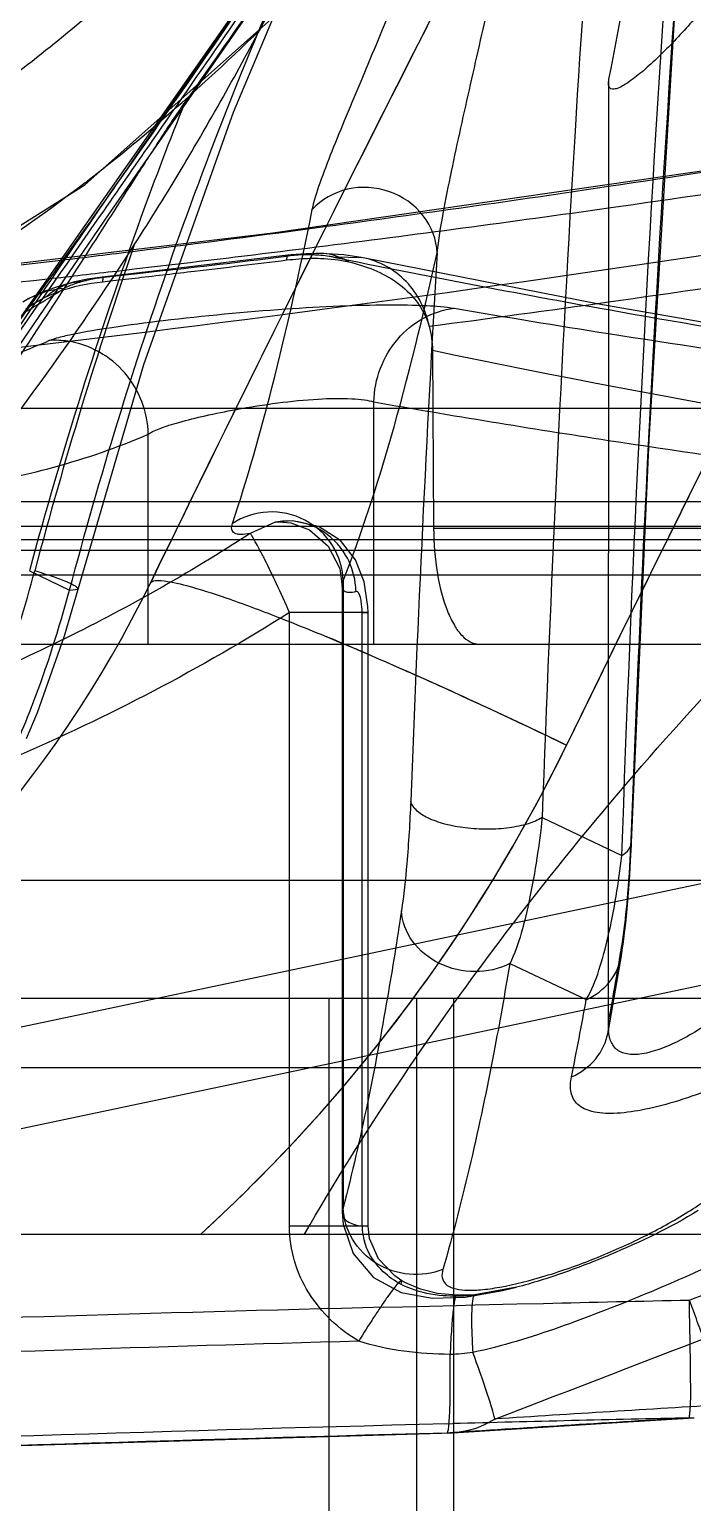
# Model space of a CAD drawing. Header units: millimetres. Extents: x 29875 to 31218, y -21313 to -20364.
# Drawn here: x 30578.4 to 30581.26, y -21044.39 to -21038.03 of the extents above; entities that cross this region are included whole.
import ezdxf

# ---------------------------------------------------------------- set-up
doc = ezdxf.new("R2010")
doc.units = ezdxf.units.MM
doc.header["$LTSCALE"] = 8
doc.layers.add('Cav-cor', color=30, linetype='Continuous')
doc.layers.add('WT', color=4, linetype='Continuous')

# ---------------------------------------------------------------- blocks, each defined once
blk = doc.blocks.new('20160903.150408')
at = {"layer": 'Cav-cor', "color": 241}
for p, q in [((-49.1856, 32.5347), (-48.2475, 33.3692)), ((-46.922, 28.8955), (-46.9199, 32.9915)), ((-46.922, 32.9731), (-46.9199, 32.9915)), ((-48.3077, 32.2299), (-48.3045, 32.2271)), ((-48.1644, 32.2379), (-48.1645, 32.2379)), ((-47.9818, 32.2192), (-48.1107, 32.2221)), ((-48.9573, 32.1503), (-49.0645, 32.1382)), ((-49.0474, 32.1621), (-48.96, 32.1722)), ((-48.96, 32.1722), (-48.8083, 32.19)), ((-48.8362, 32.1642), (-48.9573, 32.1503)), ((-49.2389, 32.1126), (-49.2388, 32.1126)), ((-49.2388, 32.1126), (-49.1777, 32.1213)), ((-49.1073, 32.1158), (-49.0774, 32.1192)), ((-49.103, 32.1364), (-49.1003, 32.1342)), ((-49.0645, 32.1382), (-49.1003, 32.1342)), ((-49.0774, 32.1192), (-48.955, 32.1332)), ((-47.683, 31.8194), (-47.6779, 31.0511)), ((-47.9361, 30.55), (-47.9361, 31.5964)), ((-54.5323, 31.57), (-24.0663, 31.57)), ((-48.9114, 30.55), (-48.9114, 31.4563)), ((-50.3981, 31.1656), (-44.977, 31.1656)), ((-48.363, 31.0761), (-48.4703, 31.028)), ((-48.3617, 31.0764), (-48.363, 31.0761)), ((-53.955, 31.06), (-23.5564, 31.06)), ((-47.6779, 31.0511), (-46.922, 31.0511)), ((-46.922, 31.0511), (-46.0682, 31.0511)), ((-12.8688, 31), (-51.216, 31)), ((-44.978, 30.9544), (-50.3977, 30.9544)), ((-47.9775, 30.819), (-48.0159, 30.9143)), ((-40.1858, 30.8478), (-54.142, 30.8478)), ((-40.1858, 30.8478), (-53.7046, 28)), ((-49.4245, 30.8666), (-49.2512, 30.783)), ((-48.0725, 30.7991), (-48.0684, 30.8226)), ((-48.0684, 30.8226), (-48.0684, 28.1136)), ((-47.9618, 30.7123), (-47.9775, 30.819)), ((-49.2512, 30.783), (-49.2147, 30.7875)), ((-48.0725, 30.8042), (-48.0725, 28.0929)), ((-47.9612, 30.6858), (-47.9618, 30.7123)), ((-39.1599, 30.6249), (-51.6206, 28)), ((-48.3004, 28.0334), (-48.3004, 30.6858)), ((-47.9613, 30.6858), (-48.3004, 30.6858)), ((-47.9869, 28.0334), (-47.9869, 30.6858)), ((-47.9869, 30.6858), (-47.9612, 30.6858)), ((-47.9612, 28.0334), (-47.9612, 30.6858)), ((-51.9769, 30.55), (-26.1409, 30.55)), ((-46.9251, 30.4782), (-47.1033, 30.113)), ((-47.2085, 29.8006), (-46.8645, 29.6355)), ((-46.8229, 29.6916), (-46.8239, 29.7031)), ((-51.4135, 29.53), (-23.5564, 29.53)), ((-46.8662, 29.2029), (-46.8635, 29.2521)), ((-47.3489, 29.1686), (-47.0182, 29.0132)), ((-51.9005, 29.02), (-24.0663, 29.02)), ((-48.1294, 25.7643), (-48.1294, 29.02)), ((-47.7503, 26.2468), (-47.7503, 29.02)), ((-47.5904, 26.1466), (-47.5904, 29.02)), ((-46.922, 28.8938), (-46.9199, 28.9268)), ((-46.9226, 28.8794), (-46.9238, 28.8715)), ((-46.922, 28.8932), (-46.9226, 28.8794)), ((-50.9065, 28.7193), (-39.7871, 28.7193)), ((-48.0684, 28.1136), (-48.0725, 28.0929)), ((-48.0725, 28.0929), (-48.0725, 28.0926)), ((-47.9612, 28.0334), (-48.3004, 28.0334)), ((-47.9551, 27.9804), (-47.9612, 28.0334)), ((-54.9359, 28), (-18.4745, 28)), ((-47.9162, 27.8922), (-47.9551, 27.9804)), ((-47.8174, 27.7822), (-47.8157, 27.7979)), ((-47.3196, 27.77), (-47.4995, 27.7379)), ((-47.3194, 27.77), (-47.3196, 27.77)), ((-47.5786, 27.7353), (-47.6606, 27.7432)), ((-47.4995, 27.7379), (-47.5793, 27.7354)), ((-47.5762, 27.7313), (-47.5793, 27.7353)), ((-47.4959, 27.7364), (-47.4995, 27.7379)), ((-47.4985, 27.6934), (-47.3179, 27.6977)), ((-47.3179, 27.6977), (-47.2023, 27.7005)), ((-47.8923, 27.6836), (-47.813, 27.6856)), ((-47.813, 27.6856), (-47.5784, 27.6915)), ((-47.5784, 27.6915), (-47.4985, 27.6934)), ((-46.5706, 27.2054), (-46.5523, 27.2056)), ((-47.6209, 27.1801), (-47.5955, 27.1807)), ((-47.6207, 27.1402), (-47.6197, 27.1398)), ((-47.5948, 27.1418), (-47.6206, 27.1401)), ((-47.6197, 27.1397), (-47.5947, 27.1408))]:
    blk.add_line(p, q, dxfattribs=at)
for points in [[(-49.0823, 32.405), (-48.2811, 33.5596), (-47.3806, 34.8155), (-46.3501, 36.1856), (-45.1927, 37.586)], [(-46.8229, 29.6916), (-46.746, 31.432), (-46.6374, 33.2512), (-46.5043, 34.9321), (-46.3609, 36.3255)], [(-32.9167, 35.3697), (-35.292, 34.8243), (-37.6171, 34.3042), (-39.8877, 33.8176), (-42.0993, 33.3706), (-44.2494, 32.9688), (-46.3401, 32.619), (-48.373, 32.3258), (-50.3511, 32.0895), (-52.2707, 31.9069), (-54.1209, 31.7684), (-55.8798, 31.6643), (-57.4969, 31.5885), (-58.9367, 31.5359)], [(-49.2147, 30.7875), (-48.9305, 31.7578), (-48.5425, 32.8485), (-48.212, 33.6359)], [(-48.5293, 33.2938), (-49.4684, 31.9542), (-50.4007, 30.7491)], [(-51.2856, 31.4604), (-50.1919, 31.9018), (-49.1856, 32.5347)], [(-50.8743, 29.77), (-50.4313, 30.4295), (-49.0823, 32.405)], [(-48.3077, 32.2299), (-48.8995, 32.1596), (-49.1101, 32.1356)], [(-48.1644, 32.2379), (-48.1721, 32.2381), (-48.2295, 32.2368), (-48.2935, 32.2315), (-48.3077, 32.2299)], [(-47.9818, 32.2192), (-48.0665, 32.2319), (-48.1645, 32.2379)], [(-44.7901, 31.6647), (-45.8556, 31.8259), (-46.9642, 32.0188), (-47.9817, 32.2192)], [(-49.2388, 32.1126), (-49.2952, 32.0966), (-49.3623, 32.0731), (-49.4295, 32.0414), (-49.4528, 32.0276)], [(-49.1101, 32.1356), (-49.174, 32.1264), (-49.2299, 32.1149), (-49.2389, 32.1126)], [(-48.1746, 31.0579), (-48.2881, 31.0829), (-48.3631, 31.0765)], [(-48.3617, 31.0764), (-48.3463, 31.0778), (-48.2955, 31.0735), (-48.2144, 31.0428), (-48.1333, 30.9726), (-48.0836, 30.8762), (-48.0725, 30.7989)], [(-48.0159, 30.9143), (-48.0807, 30.9968), (-48.1746, 31.0579)], [(-49.4366, 30.1411), (-49.3892, 30.2545), (-49.2727, 30.5852), (-49.2147, 30.7875)], [(-46.8663, 29.2025), (-46.8625, 29.2269), (-46.8575, 29.2627), (-46.8526, 29.3017), (-46.8478, 29.344), (-46.8431, 29.39), (-46.8386, 29.4397), (-46.8342, 29.4933), (-46.8301, 29.5512), (-46.8264, 29.6141), (-46.8232, 29.6827), (-46.8229, 29.6916)], [(-46.9238, 28.8715), (-46.9088, 28.9539), (-46.88, 29.1206), (-46.8663, 29.203)], [(-48.0725, 28.0929), (-48.0691, 28.0426), (-48.0262, 27.9153), (-47.9381, 27.8122), (-47.8185, 27.7475), (-47.6847, 27.7225), (-47.5413, 27.7275), (-47.3798, 27.7555), (-47.3194, 27.77)], [(-47.8157, 27.7979), (-47.8461, 27.8187), (-47.9162, 27.8922)], [(-47.6606, 27.7432), (-47.7348, 27.7612), (-47.8024, 27.7901), (-47.8157, 27.7978)], [(-47.5945, 27.1409), (-46.862, 27.187), (-46.5522, 27.2056)], [(-63.4206, 26.153), (-62.732, 26.27), (-61.8196, 26.3934), (-60.6812, 26.514), (-59.2704, 26.6304), (-57.5769, 26.7392), (-55.6836, 26.838), (-53.6956, 26.928), (-51.6549, 27.0102), (-49.5625, 27.0835), (-47.5945, 27.1409)]]:
    blk.add_lwpolyline(points, dxfattribs=at)
for centre, radius, start, end in [((85.2119, -34.3589), 149.1105, 153.050414, 154.082682), ((-54.9117, 39.8406), 9.2779, 310.53772, 314.34861), ((-53.9765, 38.7541), 7.8444, 307.65624, 310.50498), ((-60.386, 122.7701), 91.2409, 278.485995, 279.028405), ((-59.587, 122.1654), 90.62, 278.034051, 278.579592), ((-59.5974, 117.4725), 85.8849, 277.666945, 278.487192), ((-58.9006, 117.2811), 85.6877, 277.185001, 278.036048), ((-59.1167, 113.9257), 82.3057, 277.082754, 277.664724), ((-30.0276, 25.7228), 20.045, 160.92025, 165.13239), ((-58.8885, 112.105), 80.4707, 276.851931, 277.081393), ((-58.3622, 114.9425), 83.3247, 276.564627, 276.932817), ((-58.4238, 113.5371), 81.9134, 276.741279, 277.181642), ((-48.2574, 30.9494), 1.2833, 87.47335, 88.43769), ((-48.1708, 32.0059), 0.2321, 88.43331, 102.77061), ((-37.9233, 82.3485), 51.1512, 258.51199, 259.86754), ((68.0142, 25.4834), 115.8741, 176.657135, 177.830364), ((-58.9557, 112.7763), 81.1453, 275.419362, 276.842445), ((-58.2372, 111.9627), 80.328, 276.355561, 276.569221), ((-58.4407, 114.5914), 83.002, 276.56226, 276.731749), ((-58.3687, 113.9822), 82.3886, 276.731645, 277.011088), ((84.8365, -33.9863), 146.6861, 153.182116, 153.929738), ((-59.1528, 118.8794), 87.7077, 278.016332, 278.579698), ((-58.3701, 113.2658), 81.6378, 274.943752, 276.347015), ((-49.2477, 31.7025), 0.3844, 113.51185, 122.23694), ((-50.9012, 34.5953), 2.9895, 299.27187, 302.93628), ((-49.2445, 31.6939), 0.3935, 94.55623, 113.44417), ((-58.6838, 115.553), 84.3484, 277.48395, 278.015968), ((-38.6724, 84.3028), 53.0563, 260.32534, 261.05496), ((-37.749, 83.3303), 52.1483, 259.8688, 260.82033), ((-50.4986, 34.5138), 2.8944, 287.84823, 293.6499), ((-49.3185, 31.4674), 0.3954, 81.35437, 92.74772), ((-38.3882, 86.1199), 54.8955, 261.05683, 261.95785), ((-37.5085, 80.8499), 50.075, 258.27674, 262.01238), ((-39.2443, 81.4869), 50.6421, 260.11721, 261.27989), ((-38.8647, 83.9639), 53.148, 261.28029, 262.21032), ((-48.308, 30.8139), 0.2679, 92.7349, 101.56738), ((-53.3984, 33), 5, 270, 334.06595), ((-48.3309, 30.7691), 0.3178, 1.35847, 8.11591), ((-53.3735, 17.953), 13.67, 67.01467, 67.48521), ((-54.0916, 16.2551), 15.5135, 66.76136, 67.02161), ((-53.3884, 33.1681), 6.9883, 312.30762, 334.07567), ((-53.4054, 33.1785), 7.0081, 321.05986, 334.06008), ((-48.4395, 29.5095), 1.5968, 350.72282, 352.22322), ((-63.0817, 31.9007), 16.433, 350.54991, 350.72471), ((-63.8171, 32.0238), 17.1786, 350.15776, 350.54779), ((-62.6022, 31.8083), 15.9448, 349.58843, 350.17438), ((-60.7958, 31.4766), 13.9961, 348.4688, 349.8628), ((-47.1654, 28.9162), 0.2457, 349.58243, 2.48699), ((-53.4039, 33.1835), 7.0101, 312.31679, 321.02039), ((-47.7368, 28.0386), 0.2501, 181.18649, 188.95789), ((-47.7279, 28.0399), 0.2591, 188.94179, 195.85743), ((-117.4016, 210.348), 196.0647, 290.914049, 291.546135), ((-105.5559, 190.5173), 173.1581, 289.915527, 290.190652), ((-37.6415, -366.7545), 394.5714, 91.488689, 92.3419), ((-35.142, -162.3836), 189.981, 93.402133, 93.703324), ((-38.8766, -314.3291), 341.6211, 91.290021, 91.462464), ((-35.6968, -156.46), 183.9869, 93.387278, 93.707764), ((-36.7847, -378.0762), 405.4011, 91.531675, 92.608729), ((-37.5295, -350.5852), 377.86, 91.530313, 92.675717)]:
    blk.add_arc(centre, radius, start, end, dxfattribs=at)
for points, knots in [([(-51.1452, 31.9274), (-50.8562, 32.3967), (-50.2176, 33.3144), (-49.1377, 34.6312), (-48.17, 35.7168), (-47.3696, 36.6093), (-46.7505, 37.3006), (-46.1248, 38.0082), (-45.4885, 38.7232), (-44.8337, 39.432), (-44.1593, 40.1274), (-43.4708, 40.8103), (-42.5378, 41.7046), (-41.8232, 42.3592), (-41.3421, 42.79)], [0, 0, 0, 0, 0.112766, 0.228318, 0.348288, 0.410299, 0.473623, 0.53815, 0.603564, 0.66946, 0.735571, 0.801749, 0.867866, 1, 1, 1, 1]), ([(-41.2867, 42.253), (-41.7444, 41.8131), (-42.6684, 40.9404), (-43.8174, 39.843), (-44.7209, 38.9498), (-45.3847, 38.2734), (-46.0359, 37.5979), (-46.8812, 36.7177), (-47.9036, 35.6484), (-49.0774, 34.3884), (-50.1561, 33.125), (-50.7965, 32.2429), (-51.0864, 31.7908)], [0, 0, 0, 0, 0.132639, 0.265572, 0.331967, 0.398087, 0.463567, 0.528016, 0.653064, 0.772682, 0.887796, 1, 1, 1, 1]), ([(-40.4325, 42.0261), (-41.0608, 41.0764), (-43.4875, 37.2219), (-45.61, 33.1836), (-47.1033, 30.113)], [0, 0, 0, 0, 0.250102, 1, 1, 1, 1]), ([(-50.8532, 29.8896), (-50.76, 30.0336), (-50.5659, 30.3216), (-50.1591, 30.9119), (-49.6307, 31.6846), (-48.9736, 32.6474), (-48.2826, 33.6415), (-47.5618, 34.6507), (-46.8152, 35.6628), (-46.0415, 36.6658), (-45.4981, 37.3154), (-45.2156, 37.6311)], [0, 0, 0, 0, 0.053685, 0.1087, 0.224461, 0.346758, 0.473627, 0.603472, 0.735001, 0.867363, 1, 1, 1, 1]), ([(-46.9199, 32.9915), (-46.8238, 33.4823), (-46.6463, 34.5385), (-46.4963, 35.5988), (-46.419, 36.1642)], [0, 0, 0, 0, 0.467037, 1, 1, 1, 1]), ([(-68.388, 30.7874), (-68.3793, 30.7956), (-68.3505, 30.8093), (-68.2958, 30.8265), (-68.2176, 30.8441), (-68.1167, 30.862), (-67.9928, 30.8799), (-67.7822, 30.9054), (-67.4615, 30.9355), (-67.0075, 30.9686), (-66.4607, 31.0001), (-65.8204, 31.03), (-65.0827, 31.0585), (-64.2388, 31.0857), (-63.276, 31.1116), (-62.1839, 31.1369), (-60.958, 31.1613), (-59.6, 31.191), (-58.1165, 31.2337), (-56.5228, 31.295), (-54.2701, 31.4063), (-51.3956, 31.6072), (-47.9397, 32.0012), (-44.4988, 32.5413), (-41.0814, 33.1855), (-37.6987, 33.8928), (-34.3743, 34.6367), (-31.1305, 35.3843), (-28.9964, 35.8758), (-27.9458, 36.115)], [0, 0, 0, 0, 0.000873, 0.002276, 0.004229, 0.006735, 0.009793, 0.013403, 0.022287, 0.033403, 0.046779, 0.062436, 0.080397, 0.100905, 0.124342, 0.151005, 0.180998, 0.214234, 0.25059, 0.289806, 0.331161, 0.415947, 0.501013, 0.586089, 0.671249, 0.755946, 0.839441, 0.921004, 1, 1, 1, 1]), ([(-46.8645, 29.6355), (-46.8225, 30.8317), (-46.7195, 33.0055), (-46.5452, 35.1754), (-46.4381, 36.1486)], [0, 0, 0, 0, 0.550065, 1, 1, 1, 1]), ([(-46.8239, 29.7031), (-46.7806, 30.8602), (-46.6748, 32.979), (-46.5007, 35.0938), (-46.3952, 36.0513)], [0, 0, 0, 0, 0.545888, 1, 1, 1, 1]), ([(-48.9019, 30.8133), (-48.1436, 32.3725), (-47.3501, 33.9411), (-46.5217, 35.4903), (-46.5105, 35.5112)], [0, 0, 0, 0, 0.986528, 1, 1, 1, 1]), ([(-46.873, 35.289), (-46.9533, 34.4496), (-47.0876, 32.6211), (-47.1728, 30.7898), (-47.2085, 29.8006)], [0, 0, 0, 0, 0.459977, 1, 1, 1, 1]), ([(-50.9169, 30.1906), (-50.7403, 30.3661), (-50.3987, 30.7373), (-49.9207, 31.3324), (-49.4582, 31.9563), (-48.848, 32.8158), (-48.0892, 33.9147), (-47.4876, 34.8031), (-47.1867, 35.2522)], [0, 0, 0, 0, 0.118663, 0.240086, 0.363612, 0.48871, 0.742411, 1, 1, 1, 1]), ([(-47.6628, 32.2401), (-47.6562, 32.2974), (-47.6363, 32.4152), (-47.5877, 32.658), (-47.5177, 32.9711), (-47.4309, 33.3515), (-47.3154, 33.8586), (-47.1776, 34.4811), (-47.0745, 34.9769), (-47.0263, 35.2204)], [0, 0, 0, 0, 0.056795, 0.117472, 0.243754, 0.372519, 0.501514, 0.755711, 1, 1, 1, 1]), ([(-48.2022, 32.4283), (-48.1943, 32.4674), (-48.1662, 32.5522), (-48.1148, 32.686), (-48.0532, 32.8355), (-47.9622, 33.0525), (-47.8433, 33.337), (-47.7016, 33.6896), (-47.5637, 34.0513), (-47.3898, 34.5361), (-47.2711, 34.9029), (-47.1988, 35.1479)], [0, 0, 0, 0, 0.041297, 0.092, 0.148377, 0.208455, 0.335394, 0.467335, 0.601408, 0.735777, 1, 1, 1, 1]), ([(-47.4707, 34.8277), (-47.9034, 34.3777), (-48.8959, 33.6039), (-50.0438, 33.1025), (-50.6317, 32.9165)], [0, 0, 0, 0, 0.503042, 1, 1, 1, 1]), ([(-46.0403, 33.971), (-46.0714, 33.9151), (-46.1388, 33.8023), (-46.2496, 33.6354), (-46.3505, 33.4971), (-46.4358, 33.388), (-46.5017, 33.3078), (-46.5689, 33.2303), (-46.6366, 33.1567), (-46.7035, 33.089), (-46.7676, 33.0298), (-46.825, 32.9837), (-46.8682, 32.9563), (-46.8962, 32.9474), (-46.9119, 32.948), (-46.9212, 32.959), (-46.9219, 32.968), (-46.9219, 32.9729)], [0, 0, 0, 0, 0.138316, 0.283562, 0.432634, 0.50776, 0.582704, 0.65684, 0.72928, 0.798626, 0.862547, 0.917468, 0.957875, 0.97148, 0.981089, 0.989377, 1, 1, 1, 1]), ([(-48.469, 33.9221), (-48.6559, 33.7314), (-49.0407, 33.3628), (-49.6613, 32.8631), (-50.3306, 32.442), (-51.0424, 32.1197), (-51.7727, 31.8763), (-52.744, 31.6251), (-53.478, 31.4858), (-53.9649, 31.4034)], [0, 0, 0, 0, 0.129705, 0.258673, 0.38649, 0.512772, 0.637318, 0.760066, 1, 1, 1, 1]), ([(-53.5415, 32.1852), (-53.1037, 32.1981), (-52.2167, 32.2795), (-50.8989, 32.5879), (-49.6174, 33.1151), (-48.8326, 33.6265), (-48.469, 33.9221)], [0, 0, 0, 0, 0.241036, 0.488597, 0.742135, 1, 1, 1, 1]), ([(-49.2512, 30.783), (-49.1213, 31.2712), (-48.8261, 32.2368), (-48.4515, 33.1748), (-48.2448, 33.6339)], [0, 0, 0, 0, 0.500857, 1, 1, 1, 1]), ([(-49.1312, 32.3819), (-49.058, 32.4871), (-48.7624, 32.9126), (-48.4674, 33.3385), (-48.245, 33.6586)], [0, 0, 0, 0, 0.247595, 1, 1, 1, 1]), ([(-48.9715, 32.2751), (-48.8993, 32.387), (-48.76, 32.6122), (-48.5633, 32.954), (-48.4088, 33.2398), (-48.2926, 33.4668), (-48.2373, 33.5795), (-48.212, 33.6359)], [0, 0, 0, 0, 0.256363, 0.509258, 0.758589, 0.881227, 1, 1, 1, 1]), ([(-48.2448, 33.6338), (-48.2866, 33.5701), (-48.4525, 33.3203), (-48.6234, 33.0738), (-48.753, 32.8913)], [0, 0, 0, 0, 0.253859, 1, 1, 1, 1]), ([(-48.753, 32.8913), (-48.7901, 32.8391), (-48.8609, 32.7307), (-49.0017, 32.512), (-49.1774, 32.2366), (-49.3903, 31.909), (-49.5355, 31.6935), (-49.6089, 31.5872)], [0, 0, 0, 0, 0.123237, 0.248742, 0.500401, 0.751431, 1, 1, 1, 1]), ([(-48.7529, 32.8915), (-48.8187, 32.7266), (-49.0718, 32.0617), (-49.2851, 31.3818), (-49.4245, 30.8666)], [0, 0, 0, 0, 0.249588, 1, 1, 1, 1]), ([(-48.2357, 28), (-47.9825, 28.4374), (-47.3917, 29.3158), (-46.3222, 30.5695), (-45.0425, 31.7794), (-44.0756, 32.5089), (-43.559, 32.8491)], [0, 0, 0, 0, 0.223297, 0.466347, 0.72672, 1, 1, 1, 1]), ([(-49.1842, 32.5437), (-49.3741, 32.3974), (-49.7673, 32.124), (-50.3994, 31.7898), (-51.0565, 31.5283), (-51.5043, 31.3902), (-51.7284, 31.3279)], [0, 0, 0, 0, 0.253374, 0.505059, 0.754137, 1, 1, 1, 1]), ([(-47.6628, 32.2401), (-47.6649, 32.2973), (-47.7102, 32.415), (-47.8642, 32.5208), (-48.0513, 32.5332), (-48.1627, 32.4712), (-48.2022, 32.4283)], [0, 0, 0, 0, 0.242411, 0.49603, 0.752499, 1, 1, 1, 1]), ([(-48.547, 31.0709), (-48.4826, 31.2642), (-48.3551, 31.714), (-48.2543, 32.1702), (-48.2022, 32.4283)], [0, 0, 0, 0, 0.436275, 1, 1, 1, 1]), ([(-50.8329, 30.1084), (-50.685, 30.2822), (-50.3912, 30.6396), (-49.9659, 31.1989), (-49.5479, 31.7836), (-49.2709, 32.1812), (-49.1312, 32.3819)], [0, 0, 0, 0, 0.241048, 0.488385, 0.741791, 1, 1, 1, 1]), ([(-50.8588, 30.1849), (-50.6662, 30.317), (-50.2975, 30.6103), (-49.8058, 31.1198), (-49.367, 31.6806), (-49.1007, 32.0749), (-48.9714, 32.2752)], [0, 0, 0, 0, 0.247271, 0.496639, 0.747731, 1, 1, 1, 1]), ([(-48.3122, 32.2097), (-48.3119, 32.2146), (-48.3114, 32.2203), (-48.3097, 32.2296), (-48.3077, 32.2299)], [0, 0, 0, 0, 0.712986, 1, 1, 1, 1]), ([(-48.2224, 32.2322), (-48.2281, 32.2323), (-48.2555, 32.2321), (-48.2829, 32.2297), (-48.3045, 32.2271)], [0, 0, 0, 0, 0.207739, 1, 1, 1, 1]), ([(-48.2093, 32.217), (-48.1951, 32.2173), (-48.14, 32.2169), (-48.0847, 32.2108), (-48.0448, 32.2015)], [0, 0, 0, 0, 0.257028, 1, 1, 1, 1]), ([(-48.1107, 32.2221), (-48.1167, 32.2233), (-48.1465, 32.2283), (-48.1767, 32.2303), (-48.2008, 32.2314)], [0, 0, 0, 0, 0.203337, 1, 1, 1, 1]), ([(-48.0448, 32.2015), (-48.054, 32.2071), (-48.091, 32.2268), (-48.1332, 32.237), (-48.1644, 32.2379)], [0, 0, 0, 0, 0.256851, 1, 1, 1, 1]), ([(-48.0684, 30.8226), (-47.9902, 31.0249), (-47.838, 31.4933), (-47.7216, 31.9715), (-47.6628, 32.2401)], [0, 0, 0, 0, 0.440793, 1, 1, 1, 1]), ([(-47.6976, 31.923), (-47.7106, 31.9942), (-47.7789, 32.1306), (-47.9126, 32.2049), (-47.9817, 32.2192)], [0, 0, 0, 0, 0.506123, 1, 1, 1, 1]), ([(-48.0448, 32.2015), (-47.9714, 32.1843), (-47.8609, 32.1417), (-47.7461, 32.0347), (-47.7085, 31.962), (-47.6976, 31.9231)], [0, 0, 0, 0, 0.486884, 0.738755, 1, 1, 1, 1]), ([(-49.3538, 32.0498), (-49.3357, 32.0588), (-49.2568, 32.0918), (-49.1719, 32.1085), (-49.1073, 32.1158)], [0, 0, 0, 0, 0.2374, 1, 1, 1, 1]), ([(-49.3538, 32.0498), (-49.3455, 32.0573), (-49.3113, 32.0848), (-49.2705, 32.1043), (-49.2389, 32.1126)], [0, 0, 0, 0, 0.254541, 1, 1, 1, 1]), ([(-49.1777, 32.1213), (-49.1983, 32.1159), (-49.2316, 32.1061), (-49.2644, 32.0935), (-49.2758, 32.0862)], [0, 0, 0, 0, 0.612464, 1, 1, 1, 1]), ([(-49.1003, 32.1342), (-49.1078, 32.1333), (-49.1338, 32.1301), (-49.1598, 32.126), (-49.1777, 32.1213)], [0, 0, 0, 0, 0.289513, 1, 1, 1, 1]), ([(-49.1073, 32.1158), (-49.1071, 32.1209), (-49.1064, 32.1265), (-49.105, 32.1362), (-49.103, 32.1364)], [0, 0, 0, 0, 0.716888, 1, 1, 1, 1]), ([(-49.2366, 31.8896), (-49.1811, 31.901), (-49.0511, 31.9222), (-48.7447, 31.9624), (-48.4933, 31.9859), (-48.3163, 31.9981)], [0, 0, 0, 0, 0.183278, 0.426047, 1, 1, 1, 1]), ([(-48.3163, 31.9981), (-48.2388, 32.0034), (-48.0919, 32.0117), (-47.8886, 32.0173), (-47.7235, 32.0148), (-47.6277, 32.0077), (-47.5887, 32.0011)], [0, 0, 0, 0, 0.320002, 0.60551, 0.837247, 1, 1, 1, 1]), ([(-47.9361, 31.5964), (-47.935, 31.6457), (-47.9156, 31.7442), (-47.8404, 31.8727), (-47.7272, 31.9654), (-47.6349, 31.9956), (-47.5887, 32.0011)], [0, 0, 0, 0, 0.25607, 0.510129, 0.75838, 1, 1, 1, 1]), ([(-49.3375, 31.8624), (-49.3248, 31.868), (-49.2912, 31.8777), (-49.2572, 31.8854), (-49.2366, 31.8896)], [0, 0, 0, 0, 0.39616, 1, 1, 1, 1]), ([(-48.9114, 31.4563), (-48.9121, 31.5044), (-48.9308, 31.601), (-49.0061, 31.727), (-49.1195, 31.8197), (-49.212, 31.8513), (-49.2591, 31.8584)], [0, 0, 0, 0, 0.2508, 0.50194, 0.751692, 1, 1, 1, 1]), ([(-48.5316, 31.5637), (-48.4716, 31.5747), (-48.3537, 31.5932), (-48.187, 31.61), (-48.0617, 31.6133), (-47.9813, 31.6066), (-47.9494, 31.6005), (-47.9361, 31.5964)], [0, 0, 0, 0, 0.304863, 0.596771, 0.838254, 0.930377, 1, 1, 1, 1]), ([(-48.9114, 31.4563), (-48.9055, 31.4609), (-48.8896, 31.4697), (-48.8458, 31.4881), (-48.77, 31.5112), (-48.6593, 31.5387), (-48.5764, 31.5555), (-48.5316, 31.5637)], [0, 0, 0, 0, 0.0566, 0.13622, 0.359734, 0.65502, 1, 1, 1, 1]), ([(-49.7275, 31.2277), (-49.5901, 31.2496), (-49.3123, 31.307), (-49.0436, 31.3995), (-48.9114, 31.4563)], [0, 0, 0, 0, 0.49161, 1, 1, 1, 1]), ([(-48.4703, 31.0281), (-48.4839, 31.0254), (-48.5028, 31.0225), (-48.5258, 31.0242), (-48.538, 31.028), (-48.5467, 31.0351), (-48.5527, 31.05), (-48.5497, 31.0626), (-48.547, 31.0709)], [0, 0, 0, 0, 0.358778, 0.491375, 0.597267, 0.685715, 0.772733, 1, 1, 1, 1]), ([(-48.0684, 30.8226), (-48.0695, 30.876), (-48.1027, 30.9848), (-48.2281, 31.0983), (-48.3934, 31.1353), (-48.5021, 31.1004), (-48.547, 31.0709)], [0, 0, 0, 0, 0.247508, 0.498729, 0.750806, 1, 1, 1, 1]), ([(-48.0583, 30.9344), (-48.0852, 30.9799), (-48.1624, 31.0576), (-48.2696, 31.0839), (-48.3208, 31.0815)], [0, 0, 0, 0, 0.507845, 1, 1, 1, 1]), ([(-48.4703, 31.0281), (-48.736, 30.8555), (-49.2859, 30.5453), (-50.1528, 30.1841), (-51.0352, 29.9077), (-51.629, 29.7628), (-51.9248, 29.6974)], [0, 0, 0, 0, 0.255338, 0.50748, 0.75575, 1, 1, 1, 1]), ([(-48.3004, 30.6858), (-48.3184, 30.7276), (-48.3541, 30.8046), (-48.3971, 30.8957), (-48.4285, 30.9558), (-48.4465, 30.9888), (-48.4598, 31.0121), (-48.4671, 31.0244), (-48.4705, 31.0283)], [0, 0, 0, 0, 0.356461, 0.665191, 0.78939, 0.888456, 0.959301, 1, 1, 1, 1]), ([(-47.6779, 31.0511), (-47.6774, 30.9853), (-47.6678, 30.8633), (-47.6332, 30.7218), (-47.5918, 30.6335), (-47.5591, 30.5875), (-47.5229, 30.5576), (-47.4952, 30.55), (-47.4825, 30.55)], [0, 0, 0, 0, 0.34536, 0.639798, 0.758148, 0.855369, 0.93375, 1, 1, 1, 1]), ([(-49.6077, 30.2638), (-49.5865, 30.3123), (-49.5068, 30.5092), (-49.4425, 30.7121), (-49.4015, 30.8661)], [0, 0, 0, 0, 0.24943, 1, 1, 1, 1]), ([(-49.2148, 30.7875), (-49.2142, 30.7893), (-49.2182, 30.795), (-49.2341, 30.805), (-49.2707, 30.822), (-49.3292, 30.8432), (-49.3757, 30.8582), (-49.4015, 30.8661)], [0, 0, 0, 0, 0.027756, 0.083595, 0.28772, 0.604297, 1, 1, 1, 1]), ([(-48.9019, 30.8133), (-48.8993, 30.8186), (-48.8821, 30.8258), (-48.8294, 30.8233), (-48.7234, 30.7987), (-48.5562, 30.7443), (-48.3348, 30.6615), (-48.0685, 30.5528), (-47.7667, 30.422), (-47.4406, 30.2737), (-47.217, 30.1678), (-47.1033, 30.113)], [0, 0, 0, 0, 0.009041, 0.025093, 0.082798, 0.174518, 0.297439, 0.447154, 0.618368, 0.805105, 1, 1, 1, 1]), ([(-49.4736, 30.135), (-49.4511, 30.1873), (-49.3654, 30.3992), (-49.2963, 30.6175), (-49.2512, 30.783)], [0, 0, 0, 0, 0.249083, 1, 1, 1, 1]), ([(-48.0641, 30.7779), (-48.0654, 30.779), (-48.0709, 30.7845), (-48.0724, 30.7928), (-48.0725, 30.7987)], [0, 0, 0, 0, 0.230616, 1, 1, 1, 1]), ([(-48.0132, 30.7766), (-48.0233, 30.774), (-48.0402, 30.7704), (-48.0586, 30.7736), (-48.0641, 30.7779)], [0, 0, 0, 0, 0.603223, 1, 1, 1, 1]), ([(-48.0027, 30.7715), (-48.0035, 30.7725), (-48.006, 30.7755), (-48.0105, 30.7773), (-48.0132, 30.7766)], [0, 0, 0, 0, 0.314725, 1, 1, 1, 1]), ([(-47.9869, 30.6858), (-47.9869, 30.7021), (-47.9882, 30.7259), (-47.9944, 30.7545), (-47.9993, 30.7669), (-48.0027, 30.7715)], [0, 0, 0, 0, 0.556348, 0.805833, 1, 1, 1, 1]), ([(-48.3004, 30.6858), (-48.6821, 30.4447), (-49.4802, 30.0284), (-50.7394, 29.5895), (-52.0069, 29.2794), (-53.2597, 29.0475), (-54.4861, 28.8616), (-56.0313, 28.6562), (-57.1681, 28.522), (-57.9057, 28.4311)], [0, 0, 0, 0, 0.136222, 0.270261, 0.401477, 0.529632, 0.65459, 0.775737, 1, 1, 1, 1]), ([(-47.9706, 30.51), (-47.9022, 30.4806), (-47.6109, 30.3531), (-47.3227, 30.2188), (-47.1033, 30.113)], [0, 0, 0, 0, 0.234001, 1, 1, 1, 1]), ([(-47.7769, 29.8702), (-47.7803, 29.7805), (-47.7905, 29.6225), (-47.8065, 29.4649), (-47.8168, 29.397)], [0, 0, 0, 0, 0.566746, 1, 1, 1, 1]), ([(-47.2085, 29.8006), (-47.2273, 29.7886), (-47.2743, 29.7696), (-47.3541, 29.7532), (-47.4451, 29.7475), (-47.5387, 29.753), (-47.6259, 29.7689), (-47.6989, 29.7942), (-47.7517, 29.8257), (-47.7739, 29.8558), (-47.7769, 29.8702)], [0, 0, 0, 0, 0.10896, 0.244565, 0.396737, 0.553315, 0.701328, 0.828983, 0.928473, 1, 1, 1, 1]), ([(-47.2085, 29.8006), (-47.2216, 29.683), (-47.2462, 29.5147), (-47.2957, 29.3039), (-47.3278, 29.2104), (-47.3487, 29.1683)], [0, 0, 0, 0, 0.546352, 0.783185, 1, 1, 1, 1]), ([(-46.8645, 29.6355), (-46.853, 29.6426), (-46.8336, 29.6576), (-46.8233, 29.6811), (-46.8229, 29.6916)], [0, 0, 0, 0, 0.562933, 1, 1, 1, 1]), ([(-46.8573, 29.2935), (-46.8491, 29.3531), (-46.8354, 29.4895), (-46.8268, 29.6263), (-46.8239, 29.7031)], [0, 0, 0, 0, 0.43907, 1, 1, 1, 1]), ([(-47.018, 29.013), (-46.9946, 29.0528), (-46.959, 29.1438), (-46.9049, 29.3515), (-46.8783, 29.5184), (-46.8645, 29.6355)], [0, 0, 0, 0, 0.215344, 0.450815, 1, 1, 1, 1]), ([(-47.8168, 29.397), (-47.8357, 29.2721), (-47.9052, 28.8417), (-47.9917, 28.4137), (-48.0684, 28.1136)], [0, 0, 0, 0, 0.289746, 1, 1, 1, 1]), ([(-47.3488, 29.1686), (-47.3947, 29.1454), (-47.5008, 29.1222), (-47.6557, 29.158), (-47.7773, 29.2542), (-47.8143, 29.3506), (-47.8168, 29.397)], [0, 0, 0, 0, 0.25598, 0.51787, 0.768253, 1, 1, 1, 1]), ([(-47.3489, 29.1686), (-47.3702, 29.0402), (-47.4493, 28.5962), (-47.5492, 28.1555), (-47.6377, 27.8472)], [0, 0, 0, 0, 0.28865, 1, 1, 1, 1]), ([(-47.018, 29.0129), (-46.9792, 29.0308), (-46.9093, 29.0825), (-46.8729, 29.1624), (-46.8663, 29.2025)], [0, 0, 0, 0, 0.512604, 1, 1, 1, 1]), ([(-46.4418, 28.9445), (-46.4696, 28.924), (-46.5257, 28.8857), (-46.6116, 28.8363), (-46.6952, 28.7987), (-46.772, 28.7769), (-46.8383, 28.7732), (-46.8912, 28.7948), (-46.9187, 28.8406), (-46.922, 28.875), (-46.922, 28.8932)], [0, 0, 0, 0, 0.174021, 0.342623, 0.499234, 0.635283, 0.744048, 0.828915, 0.908507, 1, 1, 1, 1]), ([(-47.0822, 28.6788), (-47.0422, 28.6964), (-46.9698, 28.7488), (-46.9314, 28.8302), (-46.9238, 28.8715)], [0, 0, 0, 0, 0.510291, 1, 1, 1, 1]), ([(-46.3352, 28.6881), (-46.4337, 28.6421), (-46.5801, 28.5838), (-46.7715, 28.5344), (-46.8908, 28.5185), (-46.986, 28.5227), (-47.0477, 28.5489), (-47.0748, 28.5828), (-47.0893, 28.6231), (-47.0867, 28.6567), (-47.0822, 28.6788)], [0, 0, 0, 0, 0.370113, 0.53406, 0.672037, 0.778466, 0.856325, 0.88977, 0.923372, 1, 1, 1, 1]), ([(-47.6377, 27.8472), (-47.641, 27.8358), (-47.6447, 27.8127), (-47.6272, 27.7799), (-47.5893, 27.7624), (-47.5373, 27.7557), (-47.4695, 27.7582), (-47.3529, 27.7752), (-47.1866, 27.8184), (-46.9784, 27.8923), (-46.7717, 27.9846), (-46.5838, 28.0883), (-46.4706, 28.1667), (-46.4205, 28.2073)], [0, 0, 0, 0, 0.025811, 0.048223, 0.075347, 0.112706, 0.161862, 0.222181, 0.368648, 0.534114, 0.701885, 0.859862, 1, 1, 1, 1]), ([(-48.0725, 28.0927), (-48.0725, 28.0856), (-48.0687, 28.0703), (-48.0501, 28.0527), (-48.0219, 28.0404), (-47.9996, 28.0355), (-47.9869, 28.0334)], [0, 0, 0, 0, 0.188329, 0.394511, 0.658703, 1, 1, 1, 1]), ([(-47.6377, 27.8472), (-47.6833, 27.8289), (-47.7855, 27.8146), (-47.9303, 27.8629), (-48.0377, 27.9694), (-48.0669, 28.0662), (-48.0684, 28.1136)], [0, 0, 0, 0, 0.252177, 0.506703, 0.756972, 1, 1, 1, 1]), ([(-46.0888, 28.0896), (-46.1934, 28.0144), (-46.4194, 27.8872), (-46.7744, 27.733), (-47.1349, 27.5918), (-47.3822, 27.5146), (-47.5083, 27.4882)], [0, 0, 0, 0, 0.249632, 0.49984, 0.750177, 1, 1, 1, 1]), ([(-46.5345, 28.1011), (-46.6557, 28.0268), (-46.8498, 27.9341), (-47.1149, 27.8308), (-47.251, 27.7876), (-47.3194, 27.77)], [0, 0, 0, 0, 0.499434, 0.751628, 1, 1, 1, 1]), ([(-48.0014, 27.5368), (-48.0873, 27.5881), (-48.2023, 27.6967), (-48.2855, 27.8816), (-48.3004, 27.983), (-48.3004, 28.0334)], [0, 0, 0, 0, 0.498088, 0.749001, 1, 1, 1, 1]), ([(-47.8952, 27.8373), (-47.9235, 27.864), (-47.9556, 27.9074), (-47.9736, 27.9564), (-47.9772, 27.9691)], [0, 0, 0, 0, 0.746976, 1, 1, 1, 1]), ([(-47.8157, 27.7979), (-47.8179, 27.7992), (-47.827, 27.7915), (-47.8381, 27.7796), (-47.8575, 27.7552), (-47.8805, 27.7236), (-47.9079, 27.6838), (-47.9492, 27.6213), (-47.9805, 27.5713), (-48.0014, 27.5368)], [0, 0, 0, 0, 0.023654, 0.0825, 0.17589, 0.30064, 0.451871, 0.623878, 1, 1, 1, 1]), ([(-47.6367, 27.7334), (-47.6834, 27.7371), (-47.746, 27.7494), (-47.8034, 27.7749), (-47.8174, 27.7822)], [0, 0, 0, 0, 0.747724, 1, 1, 1, 1]), ([(-47.3196, 27.77), (-47.3342, 27.7663), (-47.3924, 27.7522), (-47.4515, 27.7414), (-47.4959, 27.7364)], [0, 0, 0, 0, 0.252335, 1, 1, 1, 1]), ([(-47.5793, 27.7352), (-47.5813, 27.7352), (-47.5842, 27.7268), (-47.5874, 27.7145), (-47.591, 27.6909), (-47.5946, 27.6607), (-47.5981, 27.6228), (-47.6026, 27.5619), (-47.6051, 27.5136), (-47.6065, 27.4801)], [0, 0, 0, 0, 0.022987, 0.078734, 0.168277, 0.289023, 0.437574, 0.609924, 1, 1, 1, 1]), ([(-47.4995, 27.7378), (-47.5018, 27.7376), (-47.5063, 27.7301), (-47.509, 27.7166), (-47.512, 27.6939), (-47.5141, 27.6498), (-47.5136, 27.5801), (-47.5106, 27.5208), (-47.5083, 27.4882)], [0, 0, 0, 0, 0.027973, 0.085058, 0.174336, 0.294065, 0.611813, 1, 1, 1, 1]), ([(-46.4041, 27.2371), (-46.4033, 27.2373), (-46.405, 27.2421), (-46.4057, 27.2478), (-46.4098, 27.2601), (-46.4146, 27.2757), (-46.4214, 27.296), (-46.4331, 27.3305), (-46.4512, 27.3825), (-46.4767, 27.4538), (-46.5061, 27.5352), (-46.5384, 27.6234), (-46.5609, 27.684), (-46.5724, 27.7147)], [0, 0, 0, 0, 0.005009, 0.019484, 0.043455, 0.076578, 0.118484, 0.168802, 0.292933, 0.444236, 0.617356, 0.805473, 1, 1, 1, 1]), ([(-46.5678, 27.2566), (-46.5662, 27.283), (-46.5668, 27.3459), (-46.5679, 27.4518), (-46.5697, 27.578), (-46.5719, 27.668), (-46.5724, 27.7147)], [0, 0, 0, 0, 0.173557, 0.410818, 0.693798, 1, 1, 1, 1]), ([(-48.0014, 27.5368), (-49.7567, 27.4878), (-52.3263, 27.3927), (-55.6359, 27.2422), (-57.1909, 27.1582), (-57.9312, 27.1109)], [0, 0, 0, 0, 0.530008, 0.776088, 1, 1, 1, 1]), ([(-47.6065, 27.4801), (-47.6732, 27.4805), (-47.8066, 27.4887), (-47.9381, 27.5159), (-48.0013, 27.5368)], [0, 0, 0, 0, 0.500433, 1, 1, 1, 1]), ([(-47.6197, 27.1398), (-47.6189, 27.1398), (-47.6171, 27.1423), (-47.6147, 27.1504), (-47.6119, 27.1688), (-47.6095, 27.1988), (-47.6075, 27.2397), (-47.6062, 27.2899), (-47.6053, 27.3711), (-47.6058, 27.4354), (-47.6065, 27.4801)], [0, 0, 0, 0, 0.00735, 0.022203, 0.077623, 0.167001, 0.287632, 0.436091, 0.607989, 1, 1, 1, 1]), ([(-47.4128, 27.2007), (-47.4161, 27.2156), (-47.4268, 27.2524), (-47.4578, 27.3486), (-47.4867, 27.4294), (-47.5083, 27.4882)], [0, 0, 0, 0, 0.151228, 0.379253, 1, 1, 1, 1]), ([(-46.5706, 27.2054), (-46.5719, 27.2065), (-46.5719, 27.2124), (-46.5711, 27.2221), (-46.5692, 27.2378), (-46.5682, 27.2497), (-46.5678, 27.2566)], [0, 0, 0, 0, 0.098498, 0.298472, 0.600574, 1, 1, 1, 1]), ([(-47.4129, 27.2006), (-47.4266, 27.1919), (-47.4827, 27.1608), (-47.5467, 27.144), (-47.5944, 27.1409)], [0, 0, 0, 0, 0.253789, 1, 1, 1, 1])]:
    blk.add_open_spline(points, degree=3, knots=knots, dxfattribs=at)
for points in [[(-48.3122, 32.2097), (-48.2781, 32.2139), (-48.2437, 32.2164), (-48.2093, 32.217)], [(-49.4396, 31.9993), (-49.4124, 32.0184), (-49.3835, 32.0351), (-49.3538, 32.0498)], [(-47.6976, 31.9231), (-47.6883, 31.8896), (-47.6832, 31.8546), (-47.683, 31.8199)], [(-48.0162, 30.814), (-48.0222, 30.856), (-48.0366, 30.8978), (-48.0583, 30.9344)], [(-47.8174, 27.7822), (-47.8455, 27.797), (-47.872, 27.8155), (-47.8952, 27.8373)], [(-47.5762, 27.7313), (-47.5964, 27.7311), (-47.6166, 27.7317), (-47.6367, 27.7334)], [(-47.4959, 27.7364), (-47.5226, 27.7333), (-47.5494, 27.7315), (-47.5762, 27.7313)], [(-47.2023, 27.7005), (-46.9923, 27.7054), (-46.7823, 27.7102), (-46.5723, 27.7148)], [(-47.5083, 27.4882), (-47.5407, 27.4826), (-47.5737, 27.4797), (-47.6065, 27.4801)]]:
    blk.add_open_spline(points, degree=3, dxfattribs=at)

msp = doc.modelspace()

# ---------------------------------------------------------------- linework, layer by layer
at = {"layer": 'Cav-cor', "color": 241}
msp.add_line((30477.8198, -21043.2329), (30627.8198, -21043.2329), dxfattribs=at)

# ---------------------------------------------------------------- block references
at = {"layer": 'WT'}
msp.add_blockref('20160903.150408', (30627.8198, -21071.2329), dxfattribs=at)

doc.saveas('drawing.dxf')
